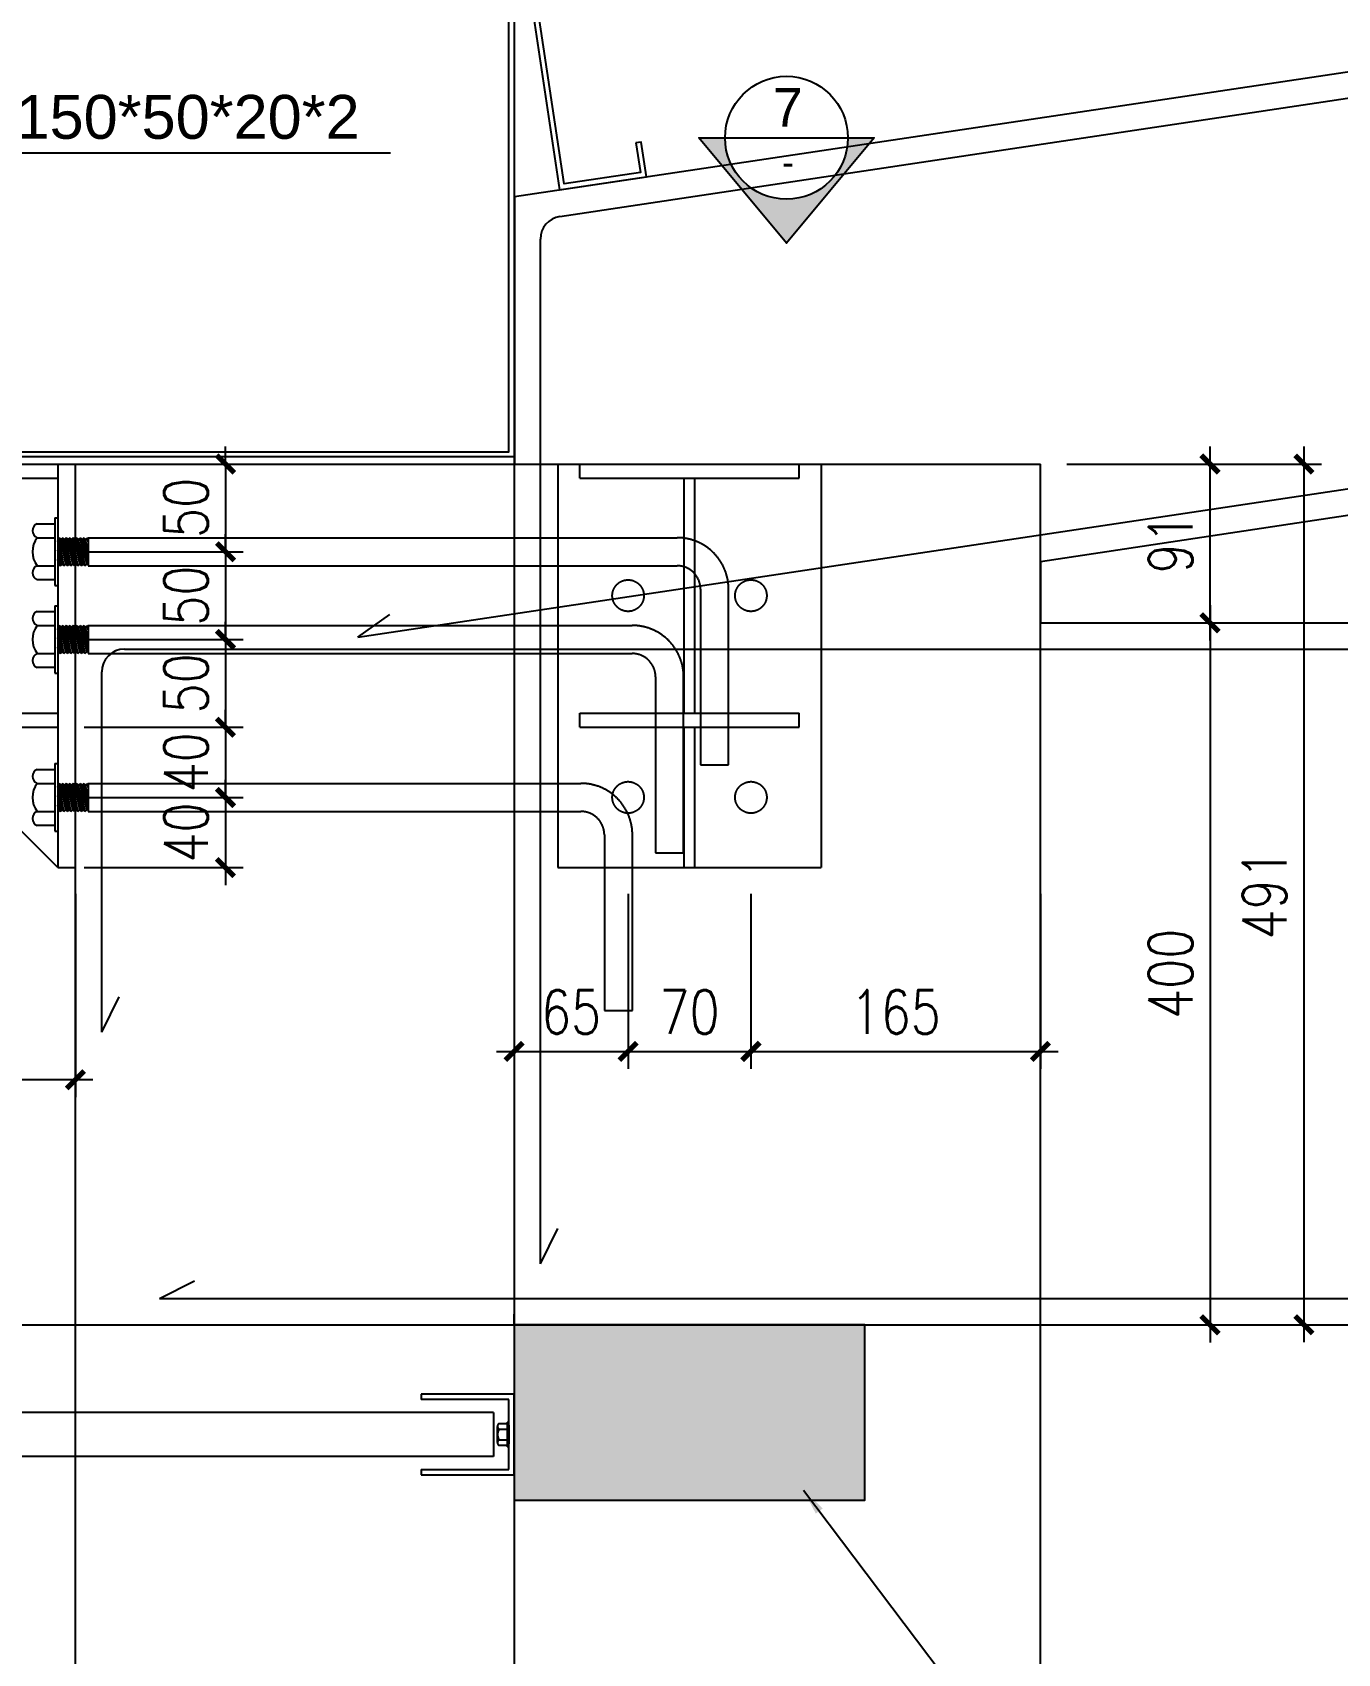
# Model space of a CAD drawing. Header units: inches. Extents: x 651127 to 1529722, y 768575 to 1021311.
# Drawn here: x 1198692 to 1206130, y 813746 to 822984 of the extents above; entities that cross this region are included whole.
import ezdxf
from ezdxf.enums import TextEntityAlignment as Align

# ---------------------------------------------------------------- set-up
doc = ezdxf.new("R2010")
doc.units = ezdxf.units.IN
doc.header["$LTSCALE"] = 1000
doc.header["$MEASUREMENT"] = 0
doc.linetypes.add('CENTER2', pattern=[1.125, 0.75, -0.125, 0.125, -0.125])
doc.linetypes.add('DASHED2', pattern=[0.375, 0.25, -0.125])
doc.layers.get('DEFPOINTS').update_dxf_attribs({"color": 8, "lineweight": 9})
for name, color, linetype in [('DWGshare.com_10', 7, 'Continuous'), ('DWGshare.com_16', 2, 'Continuous'), ('DWGshare.com_19', 136, 'Continuous'), ('DWGshare.com_25', 154, 'Continuous'), ('DWGshare.com_3', 7, 'Continuous'), ('DWGshare.com_31', 1, 'Continuous'), ('DWGshare.com_32', 253, 'Continuous'), ('DWGshare.com_34', 1, 'Continuous'), ('DWGshare.com_35', 9, 'Continuous'), ('DWGshare.com_36', 2, 'Continuous'), ('DWGshare.com_4', 8, 'CENTER2'), ('DWGshare.com_9', 8, 'Continuous')]:
    doc.layers.add(name, color=color, linetype=linetype)
doc.styles.add('DWGshare.com_11', font='VNI-HelveB.TTF')
doc.styles.add('DWGshare.com_14', font='romans.shx', dxfattribs={"width": 0.8})
doc.styles.add('DWGshare.com_4', font='romans.shx', dxfattribs={"width": 0.8})
doc.styles.add('DWGshare.com_6', font='VHELVEN.TTF')
doc.dimstyles.new('DWGshare.com_12', dxfattribs={"dimscale": 100, "dimtxt": 2, "dimasz": 1.5, "dimexe": 1.5, "dimexo": 1.5, "dimgap": 1, "dimtad": 1, "dimdec": 0, "dimlfac": 0.2, "dimzin": 0, "dimdsep": 46, "dimtxsty": 'DWGshare.com_14', "dimblk": 'DWGshare.com_1', "dimcen": 3, "dimdle": 1.5, "dimclrd": 256, "dimclre": 256, "dimclrt": 7, "dimadec": 0, "dimazin": 0, "dimtfac": 1, "dimtdec": 0, "dimtix": 1, "dimtmove": 2, "dimatfit": 3, "dimfxl": 1, "dimtolj": 1, "dimtzin": 0, "dimarcsym": 0})
doc.dimstyles.new('DWGshare.com_7', dxfattribs={"dimscale": 100, "dimtxt": 2.5, "dimasz": 1, "dimexe": 1, "dimexo": 1.5, "dimgap": 1, "dimtad": 1, "dimdec": 0, "dimlfac": 0.1, "dimzin": 0, "dimdsep": 46, "dimtxsty": 'DWGshare.com_4', "dimblk": 'DWGshare.com_1', "dimcen": 1.5, "dimdle": 1, "dimclrd": 256, "dimclre": 256, "dimclrt": 7, "dimadec": 0, "dimazin": 0, "dimtfac": 1, "dimtdec": 0, "dimtix": 1, "dimtmove": 2, "dimatfit": 3, "dimfxl": 1, "dimtolj": 1, "dimtzin": 0, "dimarcsym": 0})

# ---------------------------------------------------------------- blocks, each defined once
blk = doc.blocks.new('DWGshare.com_1')
at = {"color": 0, "linetype": 'ByBlock', "const_width": 0.3}
blk.add_lwpolyline([(-0.5, -0.5), (0.5, 0.5)], dxfattribs=at)
blk = doc.blocks.new('*D951')
at = {"layer": 'DEFPOINTS', "color": 0, "ltscale": 100, "transparency": 16777216}
for p in [(1196636.6, 818224.5), (1198936.6, 818224.5), (1196636.6, 817015.8)]:
    blk.add_point(p, dxfattribs=at)
at = {"layer": 'DWGshare.com_19', "lineweight": -2, "ltscale": 100, "transparency": 16777216}
for p, q in [((1196636.6, 818074.5), (1196636.6, 816915.8)), ((1198936.6, 818074.5), (1198936.6, 816915.8)), ((1199036.6, 817015.8), (1196536.6, 817015.8))]:
    blk.add_line(p, q, dxfattribs=at)
at = {"layer": 'DWGshare.com_19', "lineweight": -2, "ltscale": 100, "transparency": 16777216, "xscale": 100, "yscale": 100, "zscale": 100, "rotation": 180}
blk.add_blockref('DWGshare.com_1', (1196636.6, 817015.8), dxfattribs=at)
at = {"layer": 'DWGshare.com_19', "lineweight": -2, "ltscale": 100, "transparency": 16777216, "xscale": 100, "yscale": 100, "zscale": 100}
blk.add_blockref('DWGshare.com_1', (1198936.6, 817015.8), dxfattribs=at)
at = {"layer": 'DWGshare.com_19', "color": 7, "ltscale": 100, "transparency": 16777216, "insert": (1197786.6, 817240.8), "char_height": 250, "attachment_point": 5, "style": 'DWGshare.com_4'}
blk.add_mtext('\\A1;230', dxfattribs=at)
blk = doc.blocks.new('*D955')
at = {"layer": 'DEFPOINTS', "color": 0, "ltscale": 100, "transparency": 16777216}
for p in [(1204436.6, 819619.4), (1203436.6, 815618.9), (1205402.8, 815618.9)]:
    blk.add_point(p, dxfattribs=at)
at = {"layer": 'DWGshare.com_19', "lineweight": -2, "ltscale": 100, "transparency": 16777216}
for p, q in [((1205402.8, 819719.4), (1205402.8, 815518.9)), ((1204586.6, 819619.4), (1205502.8, 819619.4)), ((1203586.6, 815618.9), (1205502.8, 815618.9))]:
    blk.add_line(p, q, dxfattribs=at)
at = {"layer": 'DWGshare.com_19', "lineweight": -2, "ltscale": 100, "transparency": 16777216, "xscale": 100, "yscale": 100, "zscale": 100}
for p, rotation in [((1205402.8, 819619.4), 90), ((1205402.8, 815618.9), 270)]:
    blk.add_blockref('DWGshare.com_1', p, dxfattribs=dict(at, rotation=rotation))
at = {"layer": 'DWGshare.com_19', "color": 7, "ltscale": 100, "transparency": 16777216, "insert": (1205177.8, 817619.1), "char_height": 250, "attachment_point": 5, "rotation": 90, "style": 'DWGshare.com_4'}
blk.add_mtext('\\A1;400', dxfattribs=at)
blk = doc.blocks.new('*D960')
at = {"layer": 'DEFPOINTS', "color": 0, "ltscale": 100, "transparency": 16777216}
for p in [(1204436.6, 820524.5), (1205402.8, 820524.5), (1204436.6, 819619.4)]:
    blk.add_point(p, dxfattribs=at)
at = {"layer": 'DWGshare.com_19', "lineweight": -2, "ltscale": 100, "transparency": 16777216}
for p, q in [((1205402.8, 819519.4), (1205402.8, 820624.5)), ((1204586.6, 820524.5), (1205502.8, 820524.5)), ((1204586.6, 819619.4), (1205502.8, 819619.4))]:
    blk.add_line(p, q, dxfattribs=at)
at = {"layer": 'DWGshare.com_19', "lineweight": -2, "ltscale": 100, "transparency": 16777216, "xscale": 100, "yscale": 100, "zscale": 100}
for p, rotation in [((1205402.8, 820524.5), 90), ((1205402.8, 819619.4), 270)]:
    blk.add_blockref('DWGshare.com_1', p, dxfattribs=dict(at, rotation=rotation))
at = {"layer": 'DWGshare.com_19', "color": 7, "ltscale": 100, "transparency": 16777216, "insert": (1205177.8, 820071.9), "char_height": 250, "attachment_point": 5, "rotation": 90, "style": 'DWGshare.com_4'}
blk.add_mtext('\\A1;91', dxfattribs=at)
blk = doc.blocks.new('*D961')
at = {"layer": 'DEFPOINTS', "color": 0, "ltscale": 100, "transparency": 16777216}
for p in [(1204693, 820524.5), (1204692.6, 815619.4), (1205938, 815619.4)]:
    blk.add_point(p, dxfattribs=at)
at = {"layer": 'DWGshare.com_19', "lineweight": -2, "ltscale": 100, "transparency": 16777216}
for p, q in [((1205938, 820624.5), (1205938, 815519.4)), ((1204843, 820524.5), (1206038, 820524.5)), ((1204842.6, 815619.4), (1206038, 815619.4))]:
    blk.add_line(p, q, dxfattribs=at)
at = {"layer": 'DWGshare.com_19', "lineweight": -2, "ltscale": 100, "transparency": 16777216, "xscale": 100, "yscale": 100, "zscale": 100}
for p, rotation in [((1205938, 820524.5), 90), ((1205938, 815619.4), 270)]:
    blk.add_blockref('DWGshare.com_1', p, dxfattribs=dict(at, rotation=rotation))
at = {"layer": 'DWGshare.com_19', "color": 7, "ltscale": 100, "transparency": 16777216, "insert": (1205713, 818071.9), "char_height": 250, "attachment_point": 5, "rotation": 90, "style": 'DWGshare.com_4'}
blk.add_mtext('\\A1;491', dxfattribs=at)
blk = doc.blocks.new('*D1001')
at = {"layer": 'DEFPOINTS', "color": 0, "ltscale": 100, "transparency": 16777216}
for p in [(1198936.6, 820524.5), (1198819.9, 820024.5), (1199792.1, 820024.5)]:
    blk.add_point(p, dxfattribs=at)
at = {"layer": 'DWGshare.com_19', "lineweight": -2, "ltscale": 100, "transparency": 16777216}
for p, q in [((1199792.1, 820524.5), (1199792.1, 820624.5)), ((1199086.6, 820524.5), (1199892.1, 820524.5)), ((1199792.1, 820524.5), (1199792.1, 820024.5)), ((1198969.9, 820024.5), (1199892.1, 820024.5)), ((1199792.1, 820024.5), (1199792.1, 819924.5))]:
    blk.add_line(p, q, dxfattribs=at)
at = {"layer": 'DWGshare.com_19', "lineweight": -2, "ltscale": 100, "transparency": 16777216, "xscale": 100, "yscale": 100, "zscale": 100}
for p, rotation in [((1199792.1, 820524.5), 270), ((1199792.1, 820024.5), 90)]:
    blk.add_blockref('DWGshare.com_1', p, dxfattribs=dict(at, rotation=rotation))
at = {"layer": 'DWGshare.com_19', "color": 7, "ltscale": 100, "transparency": 16777216, "insert": (1199567.1, 820274.5), "char_height": 250, "attachment_point": 5, "rotation": 90, "style": 'DWGshare.com_4'}
blk.add_mtext('\\A1;50', dxfattribs=at)
blk = doc.blocks.new('*D1002')
at = {"layer": 'DEFPOINTS', "color": 0, "ltscale": 100, "transparency": 16777216}
for p in [(1198819.9, 820024.5), (1198819.9, 819524.5), (1199792.1, 819524.5)]:
    blk.add_point(p, dxfattribs=at)
at = {"layer": 'DWGshare.com_19', "lineweight": -2, "ltscale": 100, "transparency": 16777216}
for p, q in [((1199792.1, 820024.5), (1199792.1, 820124.5)), ((1198969.9, 820024.5), (1199892.1, 820024.5)), ((1199792.1, 820024.5), (1199792.1, 819524.5)), ((1198969.9, 819524.5), (1199892.1, 819524.5)), ((1199792.1, 819524.5), (1199792.1, 819424.5))]:
    blk.add_line(p, q, dxfattribs=at)
at = {"layer": 'DWGshare.com_19', "lineweight": -2, "ltscale": 100, "transparency": 16777216, "xscale": 100, "yscale": 100, "zscale": 100}
for p, rotation in [((1199792.1, 820024.5), 270), ((1199792.1, 819524.5), 90)]:
    blk.add_blockref('DWGshare.com_1', p, dxfattribs=dict(at, rotation=rotation))
at = {"layer": 'DWGshare.com_19', "color": 7, "ltscale": 100, "transparency": 16777216, "insert": (1199567.1, 819774.5), "char_height": 250, "attachment_point": 5, "rotation": 90, "style": 'DWGshare.com_4'}
blk.add_mtext('\\A1;50', dxfattribs=at)
blk = doc.blocks.new('*D1003')
at = {"layer": 'DEFPOINTS', "color": 0, "ltscale": 100, "transparency": 16777216}
for p in [(1198819.9, 819524.5), (1198836.6, 819024.5), (1199792.1, 819024.5)]:
    blk.add_point(p, dxfattribs=at)
at = {"layer": 'DWGshare.com_19', "lineweight": -2, "ltscale": 100, "transparency": 16777216}
for p, q in [((1199792.1, 819524.5), (1199792.1, 819624.5)), ((1198969.9, 819524.5), (1199892.1, 819524.5)), ((1199792.1, 819524.5), (1199792.1, 819024.5)), ((1198986.6, 819024.5), (1199892.1, 819024.5)), ((1199792.1, 819024.5), (1199792.1, 818924.5))]:
    blk.add_line(p, q, dxfattribs=at)
at = {"layer": 'DWGshare.com_19', "lineweight": -2, "ltscale": 100, "transparency": 16777216, "xscale": 100, "yscale": 100, "zscale": 100}
for p, rotation in [((1199792.1, 819524.5), 270), ((1199792.1, 819024.5), 90)]:
    blk.add_blockref('DWGshare.com_1', p, dxfattribs=dict(at, rotation=rotation))
at = {"layer": 'DWGshare.com_19', "color": 7, "ltscale": 100, "transparency": 16777216, "insert": (1199567.1, 819274.5), "char_height": 250, "attachment_point": 5, "rotation": 90, "style": 'DWGshare.com_4'}
blk.add_mtext('\\A1;50', dxfattribs=at)
blk = doc.blocks.new('*D1004')
at = {"layer": 'DEFPOINTS', "color": 0, "ltscale": 100, "transparency": 16777216}
for p in [(1198836.6, 819024.5), (1198819.9, 818624.5), (1199792.1, 818624.5)]:
    blk.add_point(p, dxfattribs=at)
at = {"layer": 'DWGshare.com_19', "lineweight": -2, "ltscale": 100, "transparency": 16777216}
for p, q in [((1199792.1, 819024.5), (1199792.1, 819124.5)), ((1198986.6, 819024.5), (1199892.1, 819024.5)), ((1199792.1, 819024.5), (1199792.1, 818624.5)), ((1198969.9, 818624.5), (1199892.1, 818624.5)), ((1199792.1, 818624.5), (1199792.1, 818524.5))]:
    blk.add_line(p, q, dxfattribs=at)
at = {"layer": 'DWGshare.com_19', "lineweight": -2, "ltscale": 100, "transparency": 16777216, "xscale": 100, "yscale": 100, "zscale": 100}
for p, rotation in [((1199792.1, 819024.5), 270), ((1199792.1, 818624.5), 90)]:
    blk.add_blockref('DWGshare.com_1', p, dxfattribs=dict(at, rotation=rotation))
at = {"layer": 'DWGshare.com_19', "color": 7, "ltscale": 100, "transparency": 16777216, "insert": (1199567.1, 818824.5), "char_height": 250, "attachment_point": 5, "rotation": 90, "style": 'DWGshare.com_4'}
blk.add_mtext('\\A1;40', dxfattribs=at)
blk = doc.blocks.new('*D1005')
at = {"layer": 'DEFPOINTS', "color": 0, "ltscale": 100, "transparency": 16777216}
for p in [(1198819.9, 818624.5), (1198836.6, 818224.5), (1199792.1, 818224.5)]:
    blk.add_point(p, dxfattribs=at)
at = {"layer": 'DWGshare.com_19', "lineweight": -2, "ltscale": 100, "transparency": 16777216}
for p, q in [((1199792.1, 818624.5), (1199792.1, 818724.5)), ((1198969.9, 818624.5), (1199892.1, 818624.5)), ((1199792.1, 818624.5), (1199792.1, 818224.5)), ((1198986.6, 818224.5), (1199892.1, 818224.5)), ((1199792.1, 818224.5), (1199792.1, 818124.5))]:
    blk.add_line(p, q, dxfattribs=at)
at = {"layer": 'DWGshare.com_19', "lineweight": -2, "ltscale": 100, "transparency": 16777216, "xscale": 100, "yscale": 100, "zscale": 100}
for p, rotation in [((1199792.1, 818624.5), 270), ((1199792.1, 818224.5), 90)]:
    blk.add_blockref('DWGshare.com_1', p, dxfattribs=dict(at, rotation=rotation))
at = {"layer": 'DWGshare.com_19', "color": 7, "ltscale": 100, "transparency": 16777216, "insert": (1199567.1, 818424.5), "char_height": 250, "attachment_point": 5, "rotation": 90, "style": 'DWGshare.com_4'}
blk.add_mtext('\\A1;40', dxfattribs=at)
blk = doc.blocks.new('*D1019')
at = {"layer": 'DEFPOINTS', "color": 0, "ltscale": 100, "transparency": 16777216}
for p in [(1202786.6, 818224.5), (1204436.6, 818224.5), (1204436.6, 817177)]:
    blk.add_point(p, dxfattribs=at)
at = {"layer": 'DWGshare.com_19', "lineweight": -2, "ltscale": 100, "transparency": 16777216}
for p, q in [((1202786.6, 818074.5), (1202786.6, 817077)), ((1204436.6, 818074.5), (1204436.6, 817077)), ((1202686.6, 817177), (1204536.6, 817177))]:
    blk.add_line(p, q, dxfattribs=at)
at = {"layer": 'DWGshare.com_19', "lineweight": -2, "ltscale": 100, "transparency": 16777216, "xscale": 100, "yscale": 100, "zscale": 100, "rotation": 180}
blk.add_blockref('DWGshare.com_1', (1202786.6, 817177), dxfattribs=at)
at = {"layer": 'DWGshare.com_19', "lineweight": -2, "ltscale": 100, "transparency": 16777216, "xscale": 100, "yscale": 100, "zscale": 100}
blk.add_blockref('DWGshare.com_1', (1204436.6, 817177), dxfattribs=at)
at = {"layer": 'DWGshare.com_19', "color": 7, "ltscale": 100, "transparency": 16777216, "insert": (1203611.6, 817402), "char_height": 250, "attachment_point": 5, "style": 'DWGshare.com_4'}
blk.add_mtext('\\A1;165', dxfattribs=at)
blk = doc.blocks.new('*D1020')
at = {"layer": 'DEFPOINTS', "color": 0, "ltscale": 100, "transparency": 16777216}
for p in [(1202086.6, 818224.5), (1202786.6, 818224.5), (1202786.6, 817177)]:
    blk.add_point(p, dxfattribs=at)
at = {"layer": 'DWGshare.com_19', "lineweight": -2, "ltscale": 100, "transparency": 16777216}
for p, q in [((1202086.6, 818074.5), (1202086.6, 817077)), ((1202786.6, 818074.5), (1202786.6, 817077)), ((1201986.6, 817177), (1202886.6, 817177))]:
    blk.add_line(p, q, dxfattribs=at)
at = {"layer": 'DWGshare.com_19', "lineweight": -2, "ltscale": 100, "transparency": 16777216, "xscale": 100, "yscale": 100, "zscale": 100, "rotation": 180}
blk.add_blockref('DWGshare.com_1', (1202086.6, 817177), dxfattribs=at)
at = {"layer": 'DWGshare.com_19', "lineweight": -2, "ltscale": 100, "transparency": 16777216, "xscale": 100, "yscale": 100, "zscale": 100}
blk.add_blockref('DWGshare.com_1', (1202786.6, 817177), dxfattribs=at)
at = {"layer": 'DWGshare.com_19', "color": 7, "ltscale": 100, "transparency": 16777216, "insert": (1202436.6, 817402), "char_height": 250, "attachment_point": 5, "style": 'DWGshare.com_4'}
blk.add_mtext('\\A1;70', dxfattribs=at)
blk = doc.blocks.new('*D1021')
at = {"layer": 'DEFPOINTS', "color": 0, "ltscale": 100, "transparency": 16777216}
for p in [(1201436.6, 818224.5), (1202086.6, 818224.5), (1202086.6, 817177)]:
    blk.add_point(p, dxfattribs=at)
at = {"layer": 'DWGshare.com_19', "lineweight": -2, "ltscale": 100, "transparency": 16777216}
for p, q in [((1201436.6, 818074.5), (1201436.6, 817077)), ((1202086.6, 818074.5), (1202086.6, 817077)), ((1201336.6, 817177), (1202186.6, 817177))]:
    blk.add_line(p, q, dxfattribs=at)
at = {"layer": 'DWGshare.com_19', "lineweight": -2, "ltscale": 100, "transparency": 16777216, "xscale": 100, "yscale": 100, "zscale": 100, "rotation": 180}
blk.add_blockref('DWGshare.com_1', (1201436.6, 817177), dxfattribs=at)
at = {"layer": 'DWGshare.com_19', "lineweight": -2, "ltscale": 100, "transparency": 16777216, "xscale": 100, "yscale": 100, "zscale": 100}
blk.add_blockref('DWGshare.com_1', (1202086.6, 817177), dxfattribs=at)
at = {"layer": 'DWGshare.com_19', "color": 7, "ltscale": 100, "transparency": 16777216, "insert": (1201761.6, 817402), "char_height": 250, "attachment_point": 5, "style": 'DWGshare.com_4'}
blk.add_mtext('\\A1;65', dxfattribs=at)

msp = doc.modelspace()

# ---------------------------------------------------------------- hatches: boundary and pattern name
at = {"layer": 'DWGshare.com_16'}
msp.add_hatch(color=31, dxfattribs=at).paths.add_polyline_path([(1202989.2, 821783.7), (1203489.2, 822383.7), (1203339.2, 822383.7, -0.414214), (1202989.2, 822033.7, -0.414214), (1202639.2, 822383.7), (1202489.2, 822383.7)])
at = {"layer": 'DWGshare.com_9', "ltscale": 100}
msp.add_hatch(color=256, dxfattribs=at).paths.add_polyline_path([(1201436.6, 814618.9), (1203436.6, 814618.9), (1203436.6, 815618.9), (1201436.6, 815618.9)])

# ---------------------------------------------------------------- linework, layer by layer
at = {"layer": 'DWGshare.com_16', "color": 31}
msp.add_line((1202639.2, 822383.7), (1203339.2, 822383.7), dxfattribs=at)
msp.add_lwpolyline([(1203339.2, 822383.7), (1203489.2, 822383.7), (1202989.2, 821783.7), (1202989.2, 821783.7), (1202489.2, 822383.7), (1202639.2, 822383.7)], dxfattribs=at)
msp.add_circle((1202989.2, 822383.7), 350, dxfattribs=at)
at = {"layer": 'DWGshare.com_25', "ltscale": 0.9}
for p, q in [((1201320.3, 815118.9), (1195237.7, 815118.9)), ((1201320.3, 815118.9), (1201320.3, 814868.9)), ((1201320.3, 814868.9), (1195237.7, 814868.9))]:
    msp.add_line(p, q, dxfattribs=at)
at = {"layer": 'DWGshare.com_3', "ltscale": 100}
for p, q in [((1201439.6, 822048.3), (1209570.4, 823267.9)), ((1201439.6, 822048.3), (1201439.6, 820524.5)), ((1204436.6, 819969.8), (1209570.4, 820739.9)), ((1198836.6, 820524.5), (1201439.6, 820524.5)), ((1198936.6, 810787.5), (1198936.6, 820524.5)), ((1204436.6, 819969.8), (1204436.6, 819619.4)), ((1204436.6, 819619.4), (1209570.4, 819619.4)), ((1203436.6, 815618.9), (1209570.4, 815618.9)), ((1204436.6, 810787.5), (1204436.6, 815618.9))]:
    msp.add_line(p, q, dxfattribs=at)
at = {"layer": 'DWGshare.com_31', "ltscale": 100}
for p, q in [((1201697.3, 821935.2), (1209592.6, 823119.5)), ((1201586.6, 815967), (1201586.6, 821806.7)), ((1200546.4, 819538), (1209548.1, 820888.2)), ((1200546.4, 819538), (1200729.3, 819666.5)), ((1199216.6, 819469.4), (1209570.4, 819469.4)), ((1199086.6, 817287.4), (1199086.6, 819339.4)), ((1199086.6, 817287.4), (1199186.6, 817487.4)), ((1201586.6, 815967), (1201686.6, 816167)), ((1199415.5, 815769.4), (1199615.5, 815869.4)), ((1199415.5, 815769.4), (1209570.4, 815769.4))]:
    msp.add_line(p, q, dxfattribs=at)
for centre, start in [((1201716.6, 821806.7), 98.53077), ((1199216.6, 819339.4), 90)]:
    msp.add_arc(centre, 130, start, 180, dxfattribs=at)
at = {"layer": 'DWGshare.com_32', "ltscale": 100}
for p, q in [((1196636.6, 820524.5), (1198836.6, 820524.5)), ((1198836.6, 820524.5), (1198836.6, 818224.5)), ((1196636.6, 820444.5), (1198836.6, 820444.5)), ((1196636.6, 819104.5), (1198836.6, 819104.5)), ((1196636.6, 819024.5), (1198836.6, 819024.5)), ((1198836.6, 818224.5), (1198036.6, 819024.5)), ((1200906.6, 815223.9), (1200906.6, 815193.9)), ((1201436.6, 815223.9), (1200906.6, 815223.9)), ((1201406.6, 815193.9), (1200906.6, 815193.9)), ((1201406.6, 814793.9), (1201406.6, 815193.9)), ((1201436.6, 814763.9), (1201436.6, 815223.9)), ((1200906.6, 814793.9), (1200906.6, 814763.9)), ((1200906.6, 814793.9), (1201406.6, 814793.9)), ((1200906.6, 814763.9), (1201436.6, 814763.9))]:
    msp.add_line(p, q, dxfattribs=at)
at = {"layer": 'DWGshare.com_32', "ltscale": 0.9}
for q in [(1201436.6, 815678.9), (1203436.6, 815618.9)]:
    msp.add_line((1201436.6, 815618.9), q, dxfattribs=at)
msp.add_lwpolyline([(1201436.6, 823564.6), (1201436.6, 820564.6), (1196636.6, 820564.6), (1196636.6, 824619.1), (1196666.6, 824619.1), (1196666.6, 820594.6), (1201406.6, 820594.6), (1201406.6, 823564.6), (1201436.6, 823564.6)], dxfattribs=at)
for points in [[(1202131.3, 822354.3), (1202156.5, 822186.1), (1201721.4, 822120.9), (1201507.8, 823544.9), (1201942.9, 823610.2), (1201968.1, 823442.1), (1201997.8, 823446.5), (1201968.1, 823644.3), (1201473.7, 823570.2), (1201696.2, 822086.7), (1202190.7, 822160.9), (1202161, 822358.7)], [(1201436.6, 814618.9), (1203436.6, 814618.9), (1203436.6, 815618.9), (1201436.6, 815618.9)]]:
    msp.add_lwpolyline(points, close=True, dxfattribs=at)
at = {"layer": 'DWGshare.com_34', "ltscale": 100}
msp.add_line((1198836.6, 818224.5), (1198936.6, 818224.5), dxfattribs=at)
at = {"layer": 'DWGshare.com_35'}
for p, q in [((1201342.2, 814947.6), (1201342.2, 815040.2)), ((1201349.2, 815056.9), (1201396.5, 815056.9)), ((1201349.2, 815023.5), (1201396.5, 815023.5)), ((1201396.5, 815064.4), (1201396.5, 814923.4)), ((1201396.5, 815064.4), (1201404, 815064.4)), ((1201404, 815064.4), (1201404, 814923.4)), ((1201404, 815047.9), (1201406.6, 815047.9)), ((1201406.6, 815047.9), (1201406.6, 814939.9)), ((1201349.2, 814964.3), (1201396.5, 814964.3)), ((1201396.5, 814930.9), (1201349.2, 814930.9)), ((1201404, 814923.4), (1201396.5, 814923.4)), ((1201404, 814939.9), (1201406.6, 814939.9))]:
    msp.add_line(p, q, dxfattribs=at)
for centre, radius, start, end in [((1201365.7, 815040.2), 23.4, 134.51051, 225.48949), ((1201408, 814993.9), 65.8, 153.32156, 206.67844), ((1201342.2, 814964.3), 2.703409688620171e-12, 34.3461, 28.21321), ((1201365.7, 814947.6), 23.4, 134.51051, 225.48949)]:
    msp.add_arc(centre, radius, start, end, dxfattribs=at)
at = {"layer": 'DWGshare.com_36'}
for p, q in [((1198718.6, 820184.5), (1198819.9, 820184.5)), ((1198819.9, 820217.1), (1198836.6, 820217.1)), ((1198819.9, 820217.1), (1198819.9, 819831.9)), ((1198836.6, 820217.1), (1198836.6, 819831.9)), ((1198718.6, 820104.5), (1198819.9, 820104.5)), ((1198845, 820104.5), (1198836.6, 820096.1)), ((1198861.4, 819954.5), (1198836.6, 820086)), ((1198845, 820104.5), (1198855, 820094.5)), ((1198865, 820104.5), (1198855, 820094.5)), ((1198881.4, 819954.5), (1198855, 820094.5)), ((1198865, 820104.5), (1198875, 820094.5)), ((1198885, 820104.5), (1198875, 820094.5)), ((1198901.4, 819954.5), (1198875, 820094.5)), ((1198885, 820104.5), (1198895, 820094.5)), ((1198905, 820104.5), (1198895, 820094.5)), ((1198921.4, 819954.5), (1198895, 820094.5)), ((1198905, 820104.5), (1198915, 820094.5)), ((1198925, 820104.5), (1198915, 820094.5)), ((1198941.4, 819954.5), (1198915, 820094.5)), ((1198925, 820104.5), (1198935, 820094.5)), ((1198945, 820104.5), (1198935, 820094.5)), ((1198961.4, 819954.5), (1198935, 820094.5)), ((1198945, 820104.5), (1198955, 820094.5)), ((1198965, 820104.5), (1198955, 820094.5)), ((1198981.4, 819954.5), (1198955, 820094.5)), ((1198965, 820104.5), (1198975, 820094.5)), ((1198985, 820104.5), (1198975, 820094.5)), ((1199001.4, 819954.5), (1198975, 820094.5)), ((1198985, 820104.5), (1198995, 820094.5)), ((1199005, 820104.5), (1198995, 820094.5)), ((1199009, 820019.9), (1198995, 820094.5)), ((1199005, 820104.5), (1199009, 820100.4)), ((1199009, 820104.5), (1199009, 819944.5)), ((1198718.6, 819944.5), (1198819.9, 819944.5)), ((1198841.4, 819954.5), (1198836.6, 819979.9)), ((1198836.6, 819949.7), (1198841.4, 819954.5)), ((1198851.4, 819944.5), (1198841.4, 819954.5)), ((1198851.4, 819944.5), (1198861.4, 819954.5)), ((1198871.4, 819944.5), (1198861.4, 819954.5)), ((1198871.4, 819944.5), (1198881.4, 819954.5)), ((1198891.4, 819944.5), (1198881.4, 819954.5)), ((1198891.4, 819944.5), (1198901.4, 819954.5)), ((1198911.4, 819944.5), (1198901.4, 819954.5)), ((1198911.4, 819944.5), (1198921.4, 819954.5)), ((1198931.4, 819944.5), (1198921.4, 819954.5)), ((1198931.4, 819944.5), (1198941.4, 819954.5)), ((1198951.4, 819944.5), (1198941.4, 819954.5)), ((1198951.4, 819944.5), (1198961.4, 819954.5)), ((1198971.4, 819944.5), (1198961.4, 819954.5)), ((1198971.4, 819944.5), (1198981.4, 819954.5)), ((1198991.4, 819944.5), (1198981.4, 819954.5)), ((1198991.4, 819944.5), (1199001.4, 819954.5)), ((1199006.4, 819949.5), (1199001.4, 819954.5)), ((1199006.4, 819949.5), (1199009, 819951)), ((1198819.9, 819864.5), (1198718.6, 819864.5)), ((1198819.9, 819831.9), (1198836.6, 819831.9)), ((1198819.9, 819717.1), (1198819.9, 819331.9)), ((1198819.9, 819717.1), (1198836.6, 819717.1)), ((1198836.6, 819717.1), (1198836.6, 819331.9)), ((1198718.6, 819684.5), (1198819.9, 819684.5)), ((1198718.6, 819604.5), (1198819.9, 819604.5)), ((1198845, 819604.5), (1198836.6, 819596.1)), ((1198861.4, 819454.5), (1198836.6, 819586)), ((1198845, 819604.5), (1198855, 819594.5)), ((1198865, 819604.5), (1198855, 819594.5)), ((1198881.4, 819454.5), (1198855, 819594.5)), ((1198865, 819604.5), (1198875, 819594.5)), ((1198885, 819604.5), (1198875, 819594.5)), ((1198901.4, 819454.5), (1198875, 819594.5)), ((1198885, 819604.5), (1198895, 819594.5)), ((1198905, 819604.5), (1198895, 819594.5)), ((1198921.4, 819454.5), (1198895, 819594.5)), ((1198905, 819604.5), (1198915, 819594.5)), ((1198925, 819604.5), (1198915, 819594.5)), ((1198941.4, 819454.5), (1198915, 819594.5)), ((1198925, 819604.5), (1198935, 819594.5)), ((1198945, 819604.5), (1198935, 819594.5)), ((1198961.4, 819454.5), (1198935, 819594.5)), ((1198945, 819604.5), (1198955, 819594.5)), ((1198965, 819604.5), (1198955, 819594.5)), ((1198981.4, 819454.5), (1198955, 819594.5)), ((1198965, 819604.5), (1198975, 819594.5)), ((1198985, 819604.5), (1198975, 819594.5)), ((1199001.4, 819454.5), (1198975, 819594.5)), ((1198985, 819604.5), (1198995, 819594.5)), ((1199005, 819604.5), (1198995, 819594.5)), ((1199009, 819519.9), (1198995, 819594.5)), ((1199005, 819604.5), (1199009, 819600.4)), ((1199009, 819604.5), (1199009, 819444.5)), ((1198718.6, 819444.5), (1198819.9, 819444.5)), ((1198841.4, 819454.5), (1198836.6, 819479.9)), ((1198836.6, 819449.7), (1198841.4, 819454.5)), ((1198851.4, 819444.5), (1198841.4, 819454.5)), ((1198851.4, 819444.5), (1198861.4, 819454.5)), ((1198871.4, 819444.5), (1198861.4, 819454.5)), ((1198871.4, 819444.5), (1198881.4, 819454.5)), ((1198891.4, 819444.5), (1198881.4, 819454.5)), ((1198891.4, 819444.5), (1198901.4, 819454.5)), ((1198911.4, 819444.5), (1198901.4, 819454.5)), ((1198911.4, 819444.5), (1198921.4, 819454.5)), ((1198931.4, 819444.5), (1198921.4, 819454.5)), ((1198931.4, 819444.5), (1198941.4, 819454.5)), ((1198951.4, 819444.5), (1198941.4, 819454.5)), ((1198951.4, 819444.5), (1198961.4, 819454.5)), ((1198971.4, 819444.5), (1198961.4, 819454.5)), ((1198971.4, 819444.5), (1198981.4, 819454.5)), ((1198991.4, 819444.5), (1198981.4, 819454.5)), ((1198991.4, 819444.5), (1199001.4, 819454.5)), ((1199006.4, 819449.5), (1199001.4, 819454.5)), ((1199006.4, 819449.5), (1199009, 819451)), ((1198819.9, 819364.5), (1198718.6, 819364.5)), ((1198819.9, 819331.9), (1198836.6, 819331.9)), ((1198819.9, 818817.1), (1198836.6, 818817.1)), ((1198819.9, 818817.1), (1198819.9, 818431.9)), ((1198836.6, 818817.1), (1198836.6, 818431.9)), ((1198718.6, 818784.5), (1198819.9, 818784.5)), ((1198718.6, 818704.5), (1198819.9, 818704.5)), ((1198845, 818704.5), (1198836.6, 818696.1)), ((1198845, 818704.5), (1198855, 818694.5)), ((1198865, 818704.5), (1198855, 818694.5)), ((1198865, 818704.5), (1198875, 818694.5)), ((1198885, 818704.5), (1198875, 818694.5)), ((1198885, 818704.5), (1198895, 818694.5)), ((1198905, 818704.5), (1198895, 818694.5)), ((1198905, 818704.5), (1198915, 818694.5)), ((1198925, 818704.5), (1198915, 818694.5)), ((1198925, 818704.5), (1198935, 818694.5)), ((1198945, 818704.5), (1198935, 818694.5)), ((1198945, 818704.5), (1198955, 818694.5)), ((1198965, 818704.5), (1198955, 818694.5)), ((1198965, 818704.5), (1198975, 818694.5)), ((1198985, 818704.5), (1198975, 818694.5)), ((1198985, 818704.5), (1198995, 818694.5)), ((1199005, 818704.5), (1198995, 818694.5)), ((1199005, 818704.5), (1199009, 818700.4)), ((1199009, 818704.5), (1199009, 818544.5)), ((1198861.4, 818554.5), (1198836.6, 818686)), ((1198881.4, 818554.5), (1198855, 818694.5)), ((1198901.4, 818554.5), (1198875, 818694.5)), ((1198921.4, 818554.5), (1198895, 818694.5)), ((1198941.4, 818554.5), (1198915, 818694.5)), ((1198961.4, 818554.5), (1198935, 818694.5)), ((1198981.4, 818554.5), (1198955, 818694.5)), ((1199001.4, 818554.5), (1198975, 818694.5)), ((1199009, 818619.9), (1198995, 818694.5)), ((1198718.6, 818544.5), (1198819.9, 818544.5)), ((1198841.4, 818554.5), (1198836.6, 818579.9)), ((1198836.6, 818549.7), (1198841.4, 818554.5)), ((1198851.4, 818544.5), (1198841.4, 818554.5)), ((1198851.4, 818544.5), (1198861.4, 818554.5)), ((1198871.4, 818544.5), (1198861.4, 818554.5)), ((1198871.4, 818544.5), (1198881.4, 818554.5)), ((1198891.4, 818544.5), (1198881.4, 818554.5)), ((1198891.4, 818544.5), (1198901.4, 818554.5)), ((1198911.4, 818544.5), (1198901.4, 818554.5)), ((1198911.4, 818544.5), (1198921.4, 818554.5)), ((1198931.4, 818544.5), (1198921.4, 818554.5)), ((1198931.4, 818544.5), (1198941.4, 818554.5)), ((1198951.4, 818544.5), (1198941.4, 818554.5)), ((1198951.4, 818544.5), (1198961.4, 818554.5)), ((1198971.4, 818544.5), (1198961.4, 818554.5)), ((1198971.4, 818544.5), (1198981.4, 818554.5)), ((1198991.4, 818544.5), (1198981.4, 818554.5)), ((1198991.4, 818544.5), (1199001.4, 818554.5)), ((1199006.4, 818549.5), (1199001.4, 818554.5)), ((1199006.4, 818549.5), (1199009, 818551)), ((1198819.9, 818464.5), (1198718.6, 818464.5)), ((1198819.9, 818431.9), (1198836.6, 818431.9))]:
    msp.add_line(p, q, dxfattribs=at)
at = {"layer": 'DWGshare.com_36', "color": 9}
for p, q in [((1198871.4, 819944.5), (1198845, 820104.5)), ((1198891.4, 819944.5), (1198865, 820104.5)), ((1198911.4, 819944.5), (1198885, 820104.5)), ((1198931.4, 819944.5), (1198905, 820104.5)), ((1198951.4, 819944.5), (1198925, 820104.5)), ((1198971.4, 819944.5), (1198945, 820104.5)), ((1198991.4, 819944.5), (1198965, 820104.5)), ((1199009, 819961.4), (1198985, 820104.5)), ((1199009, 820080.4), (1199005, 820104.5)), ((1198851.4, 819944.5), (1198836.6, 820034.1)), ((1198851.4, 819444.5), (1198836.6, 819534.1)), ((1198871.4, 819444.5), (1198845, 819604.5)), ((1198891.4, 819444.5), (1198865, 819604.5)), ((1198911.4, 819444.5), (1198885, 819604.5)), ((1198931.4, 819444.5), (1198905, 819604.5)), ((1198951.4, 819444.5), (1198925, 819604.5)), ((1198971.4, 819444.5), (1198945, 819604.5)), ((1198991.4, 819444.5), (1198965, 819604.5)), ((1199009, 819461.4), (1198985, 819604.5)), ((1199009, 819580.4), (1199005, 819604.5)), ((1198871.4, 818544.5), (1198845, 818704.5)), ((1198891.4, 818544.5), (1198865, 818704.5)), ((1198911.4, 818544.5), (1198885, 818704.5)), ((1198931.4, 818544.5), (1198905, 818704.5)), ((1198951.4, 818544.5), (1198925, 818704.5)), ((1198971.4, 818544.5), (1198945, 818704.5)), ((1198991.4, 818544.5), (1198965, 818704.5)), ((1199009, 818561.4), (1198985, 818704.5)), ((1199009, 818680.4), (1199005, 818704.5)), ((1198851.4, 818544.5), (1198836.6, 818634.1))]:
    msp.add_line(p, q, dxfattribs=at)
at = {"layer": 'DWGshare.com_36'}
for centre, radius, start, end in [((1198735.2, 820144.5), 43.3, 112.54979, 247.45021), ((1198825.1, 820024.5), 133.2, 143.08454, 216.91546), ((1198735.2, 819904.5), 43.3, 112.54979, 247.45021), ((1198735.2, 819644.5), 43.3, 112.54979, 247.45021), ((1198825.1, 819524.5), 133.2, 143.08454, 216.91546), ((1198735.2, 819404.5), 43.3, 112.54979, 247.45021), ((1198735.2, 818744.5), 43.3, 112.54979, 247.45021), ((1198825.1, 818624.5), 133.2, 143.08454, 216.91546), ((1198735.2, 818504.5), 43.3, 112.54979, 247.45021)]:
    msp.add_arc(centre, radius, start, end, dxfattribs=at)
at = {"layer": 'DWGshare.com_4', "ltscale": 1000}
for p, q in [((1201436.6, 826576.2), (1201436.6, 810339.3)), ((1201436.6, 826576.2), (1201436.6, 810339.3)), ((1190940.1, 815618.9), (1210754.9, 815618.9))]:
    msp.add_line(p, q, dxfattribs=at)
at = {"layer": 'DWGshare.com_9', "linetype": 'DASHED2', "ltscale": 500}
for p, q in [((1201439.6, 820524.5), (1204436.6, 820524.5)), ((1201686.6, 820524.5), (1201686.6, 818224.5)), ((1201811.6, 820444.5), (1201811.6, 820524.5)), ((1203061.6, 820444.5), (1203061.6, 820524.5)), ((1203186.6, 820524.5), (1203186.6, 818224.5)), ((1204436.6, 815618.9), (1204436.6, 820524.5)), ((1201811.6, 820444.5), (1203061.6, 820444.5)), ((1202406.6, 819104.5), (1202406.6, 820444.5)), ((1202466.6, 819104.5), (1202466.6, 820444.5)), ((1199009, 820104.5), (1202366, 820104.5)), ((1199009, 819944.5), (1202366, 819944.5)), ((1202499.4, 819811.2), (1202499.4, 818809.3)), ((1202659.4, 818809.3), (1202659.4, 819811.2)), ((1199009, 819604.5), (1202109.9, 819604.5)), ((1199009, 819444.5), (1202109.9, 819444.5)), ((1202243.2, 819311.2), (1202243.2, 818309.3)), ((1202403.2, 818309.3), (1202403.2, 819311.2)), ((1201811.6, 819024.5), (1201811.6, 819104.5)), ((1201811.6, 819104.5), (1203061.6, 819104.5)), ((1203061.6, 819024.5), (1203061.6, 819104.5)), ((1201811.6, 819024.5), (1203061.6, 819024.5)), ((1202406.6, 818224.5), (1202406.6, 819024.5)), ((1202466.6, 818224.5), (1202466.6, 819024.5)), ((1202499.4, 818809.3), (1202659.4, 818809.3)), ((1199009, 818704.5), (1201818, 818704.5)), ((1199009, 818544.5), (1201818, 818544.5)), ((1201951.4, 818411.2), (1201951.4, 817409.3)), ((1202111.4, 817409.3), (1202111.4, 818411.2)), ((1202243.2, 818309.3), (1202403.2, 818309.3)), ((1201686.6, 818224.5), (1203186.6, 818224.5)), ((1201951.4, 817409.3), (1202111.4, 817409.3))]:
    msp.add_line(p, q, dxfattribs=at)
for centre in [(1202086.6, 819774.5), (1202786.6, 819774.5), (1202086.6, 818624.5), (1202786.6, 818624.5)]:
    msp.add_circle(centre, 90, dxfattribs=at)
for centre, radius in [((1202366, 819811.2), 293.3), ((1202366, 819811.2), 133.3), ((1202109.9, 819311.2), 293.3), ((1202109.9, 819311.2), 133.3), ((1201818, 818411.2), 293.3), ((1201818, 818411.2), 133.3)]:
    msp.add_arc(centre, radius, 0, 90, dxfattribs=at)

# ---------------------------------------------------------------- texts
at = {"layer": 'DWGshare.com_10', "style": 'DWGshare.com_6'}
msp.add_text('C150*50*20*2', height=250, dxfattribs=at).set_placement((1198343.2, 822377.7))
at = {"layer": 'DWGshare.com_16', "color": 31, "style": 'DWGshare.com_11'}
msp.add_text('7', height=220, dxfattribs=at).set_placement((1202996.7, 822557.3), align=Align.MIDDLE_CENTER)
msp.add_text('-', height=150, dxfattribs=at).set_placement((1202997.8, 822319.2), align=Align.TOP_CENTER)

# ---------------------------------------------------------------- dimensions: what is measured, and where the dimension line sits
at = {"layer": 'DWGshare.com_19', "ltscale": 100}
for base, p1, p2, picture, middle in [((1199792.1, 820024.5), (1198936.6, 820524.5), (1198819.9, 820024.5), '*D1001', (1199567.1, 820274.5)), ((1205402.8, 820524.5), (1204436.6, 819619.4), (1204436.6, 820524.5), '*D960', (1205177.8, 820071.9)), ((1205938, 815619.4), (1204693, 820524.5), (1204692.6, 815619.4), '*D961', (1205713, 818071.9)), ((1199792.1, 819524.5), (1198819.9, 820024.5), (1198819.9, 819524.5), '*D1002', (1199567.1, 819774.5)), ((1205402.8, 815618.9), (1204436.6, 819619.4), (1203436.6, 815618.9), '*D955', (1205177.8, 817619.1)), ((1199792.1, 819024.5), (1198819.9, 819524.5), (1198836.6, 819024.5), '*D1003', (1199567.1, 819274.5)), ((1199792.1, 818624.5), (1198836.6, 819024.5), (1198819.9, 818624.5), '*D1004', (1199567.1, 818824.5)), ((1199792.1, 818224.5), (1198819.9, 818624.5), (1198836.6, 818224.5), '*D1005', (1199567.1, 818424.5))]:
    dim = msp.add_linear_dim(base=base, p1=p1, p2=p2, angle=90, dimstyle='DWGshare.com_7', dxfattribs=at)
    dim.commit()
    dim.dimension.update_dxf_attribs({"geometry": picture, "text_midpoint": middle})
for base, p1, p2, picture, middle in [((1196636.6, 817015.8), (1198936.6, 818224.5), (1196636.6, 818224.5), '*D951', (1197786.6, 817240.8)), ((1202086.6, 817177), (1201436.6, 818224.5), (1202086.6, 818224.5), '*D1021', (1201761.6, 817402)), ((1202786.6, 817177), (1202086.6, 818224.5), (1202786.6, 818224.5), '*D1020', (1202436.6, 817402)), ((1204436.6, 817177), (1202786.6, 818224.5), (1204436.6, 818224.5), '*D1019', (1203611.6, 817402))]:
    dim = msp.add_linear_dim(base=base, p1=p1, p2=p2, dimstyle='DWGshare.com_7', dxfattribs=at)
    dim.commit()
    dim.dimension.update_dxf_attribs({"geometry": picture, "text_midpoint": middle})

# ---------------------------------------------------------------- leaders
at = {"layer": 'DWGshare.com_19'}
for points in [[(1196606.6, 821318), (1197584.6, 822297.8), (1200732.5, 822297.8)], [(1203085.7, 814677.5), (1204297.1, 813074.9), (1208840.5, 813074.9)]]:
    msp.add_leader(points, dimstyle='DWGshare.com_12', override={"dimtad": 0}, dxfattribs=at)

doc.saveas('drawing.dxf')
